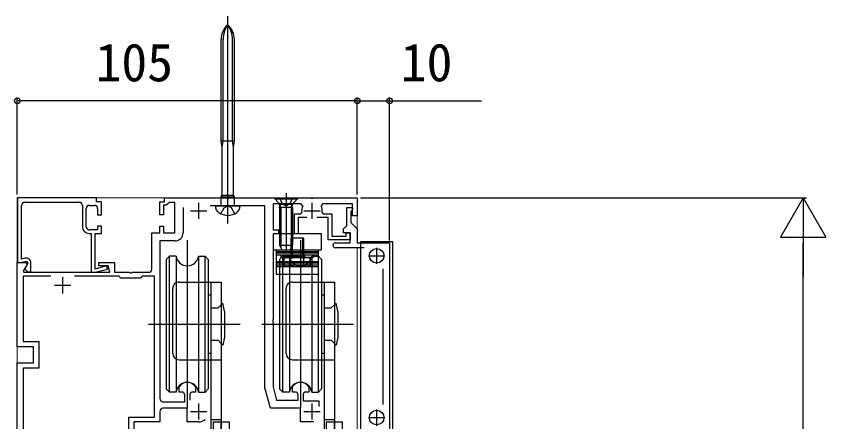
# Model space of a CAD drawing. Units: millimetres, scale not verified. Extents: x -700 to 700, y -1043 to 1038.
# Drawn here: x -490.4 to -240.2, y 627.5 to 752.9 of the extents above; entities that cross this region are included whole.
import ezdxf
from ezdxf.enums import TextEntityAlignment as Align

# ---------------------------------------------------------------- set-up
doc = ezdxf.new("R2010")
doc.units = ezdxf.units.MM
doc.header["$LTSCALE"] = 6
for name, color, linetype in [('0-2_YKK_11', 7, 'Continuous'), ('0-5_YKK_13', 4, 'Continuous'), ('0-7_YKK_D', 6, 'Continuous')]:
    doc.layers.add(name, color=color, linetype=linetype)
doc.layers.add('0-4_YKK_12', color=2, linetype='Continuous', lineweight=18)
doc.styles.add('ＭＳ ゴシック', font='')
doc.styles.get('ＭＳ ゴシック').set_extended_font_data('MS Gothic')

msp = doc.modelspace()

# ---------------------------------------------------------------- linework, layer by layer
at = {"layer": '0-2_YKK_11'}
for p, q in [((-487.7, 695.4), (-470.9, 695.4)), ((-469.9, 694.4), (-469.9, 687.8)), ((-468.7, 687.8), (-468.7, 693.4)), ((-467.7, 694.4), (-466.2, 694.4)), ((-438.8, 693.7), (-438.8, 685.9)), ((-434, 695.2), (-434, 690.2)), ((-399, 695.2), (-399, 690.2)), ((-436.5, 692.7), (-431.5, 692.7)), ((-401.5, 692.7), (-396.5, 692.7)), ((-382.816, 681.3), (-391.75, 681.3)), ((-379, 681.3), (-379, 676.3)), ((-381.5, 678.8), (-376.5, 678.8)), ((-377, 632.879), (-377, 674.824)), ((-476, 672.2), (-476, 667.2)), ((-478.5, 669.7), (-473.5, 669.7)), ((-436.75, 635.7), (-436.75, 634.2)), ((-434, 633.2), (-434, 628.2)), ((-399, 633.2), (-399, 628.2)), ((-436.5, 630.7), (-431.5, 630.7)), ((-401.5, 630.7), (-396.5, 630.7)), ((-379, 631.3), (-379, 626.3)), ((-381.5, 628.8), (-376.5, 628.8))]:
    msp.add_line(p, q, dxfattribs=at)
for points in [[(-465.5, 696.7), (-489.9, 696.7), (-489.9, 676.7), (-488.9, 676.7), (-487.215, 677.151), (-486.734, 676.525), (-487.719, 674.819), (-486.8, 673.9), (-485.8, 673.9), (-485.8, 676.611)], [(-465.2, 693.4), (-465.2, 691.5), (-464, 691.5), (-464, 695.5), (-465.5, 695.5), (-465.5, 696.7)], [(-448.5, 674.7), (-448.5, 685.9), (-446, 685.9), (-446, 688), (-444.8, 688), (-444.8, 685.9), (-441.3, 685.9), (-441.3, 695.3), (-443, 695.3), (-443.49, 694.9), (-443.98, 694.5), (-444.8, 694.5), (-444.8, 691.5), (-446, 691.5), (-446, 695.5), (-444.5, 695.5), (-444.5, 696.7), (-425.458, 696.7), (-425.275, 696.58), (-424.725, 696.58), (-424.542, 696.7), (-407.458, 696.7), (-407.275, 696.58), (-406.725, 696.58), (-406.542, 696.7), (-399.458, 696.7), (-399.275, 696.58), (-398.725, 696.58), (-398.542, 696.7), (-385, 696.7), (-385, 691.2), (-386.5, 691.2), (-386.5, 694.9), (-395.714, 694.9), (-396.158, 694.17)], [(-487.688, 678.06), (-488.7, 677.789), (-488.7, 694.4)], [(-398.398, 627.5), (-402.5, 627.5), (-402.5, 631.7), (-411.812, 631.7), (-413.5, 638), (-413.5, 694.2), (-430.438, 694.2)], [(-401.842, 694.17), (-402.286, 694.9), (-411, 694.9), (-411, 686.8), (-409.3, 686.8), (-409.3, 685.6), (-411, 685.6), (-411, 659.158), (-411.12, 658.975), (-411.12, 658.425), (-411, 658.242), (-411, 638.329), (-409.894, 634.2), (-403.25, 634.2), (-403.25, 635.7)], [(-391.75, 682.8), (-387.2, 682.8), (-387.2, 685.9), (-389.2, 685.9), (-389.2, 687.1), (-388.2, 688.1), (-388.2, 693.7), (-386.5, 693.7), (-386.5, 693), (-386.8, 692.7), (-387, 692.5), (-387, 689.1), (-385, 687.1), (-385, 682.8), (-375, 682.8), (-375, 524.2)], [(-400.55, 690.6), (-403.2, 690.6), (-403.2, 685.6), (-404.4, 685.6), (-404.4, 691.8), (-402.448, 691.8), (-402.153, 692.151)], [(-395.847, 692.151), (-395.552, 691.8), (-392.8, 691.8), (-392.8, 684.9), (-388.4, 684.9), (-388.4, 685.9), (-387.2, 685.9), (-387.2, 683.7), (-394, 683.7), (-394, 690.6), (-397.45, 690.6)], [(-467.8, 685.7), (-467.2, 685.7), (-467.2, 673.7), (-465.966, 673.7), (-462.171, 674.717), (-462.429, 675.683), (-466, 674.726), (-466, 685.7), (-464, 685.7), (-464, 688), (-465.2, 688), (-465.2, 686.8), (-467.7, 686.8)], [(-441.3, 683.4), (-446, 683.4), (-446, 634.7)], [(-490, 521.7), (-490, 645.7), (-485, 645.7), (-485, 650.7), (-490, 650.7), (-490, 676.7), (-487.289, 676.7), (-486.961, 676.133), (-488.17, 674.04), (-487.973, 673.7), (-461.4, 673.7), (-461.936, 675.7), (-464.8, 675.7), (-464.8, 676.7), (-460, 676.7), (-460, 673.7), (-455.458, 673.7), (-455.275, 673.58), (-454.725, 673.58), (-454.542, 673.7), (-449.5, 673.7)], [(-479.633, 672.5), (-488.2, 672.5), (-488.2, 652.3), (-483.4, 652.3), (-483.4, 644.1), (-488.2, 644.1), (-488.2, 593.9), (-455.6, 593.9), (-455.6, 628.9), (-447.6, 628.9), (-447.6, 672.5), (-451.4, 672.5), (-452, 671.9), (-458, 671.9), (-458.6, 672.5), (-472.367, 672.5)], [(-439.25, 636.7), (-440, 636.7), (-440, 638.265), (-439.944, 638.439)], [(-435.056, 638.439), (-435, 638.265), (-435, 636.7), (-435.75, 636.7)], [(-404.25, 636.7), (-405, 636.7), (-405, 638.265), (-404.944, 638.439)], [(-400.056, 638.439), (-400, 638.265), (-400, 636.7), (-400.75, 636.7)], [(-445, 633.7), (-438.25, 633.7), (-438.25, 635.7)], [(-401.75, 635.7), (-401.75, 634), (-396.9, 634), (-396.9, 632.25)], [(-446, 630.7), (-446, 627.5), (-454, 627.5), (-454, 527.2)], [(-434, 627.5), (-437.5, 627.5), (-437.5, 631.7), (-445, 631.7)]]:
    msp.add_lwpolyline(points, dxfattribs=at)
for centre, radius, start, end in [((-487.7, 694.4), 1, 90.00001, 179.99999), ((-470.9, 694.4), 1, 0.00001, 89.99999), ((-467.7, 693.4), 1, 90.00001, 179.99999), ((-466.2, 693.4), 1, 0.00001, 89.99999), ((-399, 692.7), 3.2, 152.64777, 189.87089), ((-399, 692.7), 3.2, 350.12911, 27.35223), ((-467.8, 687.8), 2.1, 180.00001, 269.99999), ((-467.7, 687.8), 1, 180.00001, 269.99999), ((-441.3, 685.9), 2.5, 270.00001, 359.99999), ((-391.75, 682.05), 0.75, 89.99999, 270.00001), ((-487.3, 676.611), 1.5, 0.00001, 105.00003), ((-449.5, 674.7), 1, 270.00001, 359.99999), ((-437.5, 636.7), 3, 35.43096, 144.56904), ((-402.5, 636.7), 3, 35.43096, 144.56904), ((-439.25, 635.7), 1, 0.00001, 89.99999), ((-435.75, 635.7), 1, 90.00001, 179.99999), ((-404.25, 635.7), 1, 0.00001, 89.99999), ((-400.75, 635.7), 1, 90.00001, 179.99999), ((-445, 634.7), 1, 180.00001, 269.99999), ((-445, 630.7), 1, 90.00001, 179.99999), ((-434, 630.7), 3.2, 270.00001, 308.36652)]:
    msp.add_arc(centre, radius, start, end, dxfattribs=at)
at = {"layer": '0-4_YKK_12'}
msp.add_line((-385, 681.3), (-385, 497.698), dxfattribs=at)
msp.add_lwpolyline([(-490, 400.2), (-490, 696.7), (-385, 696.7), (-385, 683.1)], dxfattribs=at)
at = {"layer": '0-5_YKK_13'}
for p, q in [((-425, 688.825), (-425, 752.858)), ((-427.05, 714.2), (-427.05, 745.684)), ((-426.45, 714.2), (-426.45, 745.684)), ((-423.55, 714.2), (-423.55, 745.684)), ((-422.95, 714.2), (-422.95, 745.684)), ((-422.95, 714.2), (-427.05, 714.2)), ((-426.75, 712.4), (-427.05, 714.2)), ((-426.75, 712.4), (-426.45, 714.2)), ((-423.25, 712.4), (-423.55, 714.2)), ((-423.25, 712.4), (-422.95, 714.2)), ((-426.75, 697.52), (-426.75, 712.4)), ((-423.25, 697.52), (-423.25, 712.4)), ((-407, 698.2), (-407, 680.212)), ((-427.05, 697), (-422.95, 697)), ((-427.05, 694.5), (-427.05, 697)), ((-422.95, 697), (-423.25, 697.52)), ((-422.95, 694.5), (-422.95, 697)), ((-410.5, 696.7), (-403.5, 696.7)), ((-410.5, 696.7), (-410.5, 696.45)), ((-410.5, 696.45), (-409.07, 695.02)), ((-410.5, 696.45), (-403.5, 696.45)), ((-404.95, 696.7), (-405.855, 694.885)), ((-428.8, 694.2), (-428.8, 694.151)), ((-428.8, 694.2), (-421.2, 694.2)), ((-421.2, 694.151), (-421.2, 694.2)), ((-409, 693.7), (-409, 682.1)), ((-405.125, 694.7), (-408.875, 694.7)), ((-408.621, 693.7), (-408.86, 694.65)), ((-408.621, 693.7), (-408.621, 681.342)), ((-405.855, 694.885), (-407, 694.276)), ((-405.379, 693.7), (-405.14, 694.65)), ((-405.379, 693.7), (-405.379, 681.342)), ((-405, 693.7), (-405.14, 694.261)), ((-405, 693.7), (-405, 682.1)), ((-437.5, 683.674), (-437.5, 631.7)), ((-405.5, 684.3), (-405.5, 678.958)), ((-405.12, 684.3), (-405.12, 678.68)), ((-402.5, 683.674), (-402.5, 631.7)), ((-401.88, 684.3), (-401.88, 678.68)), ((-410, 680.6), (-397, 680.6)), ((-410, 680.6), (-410, 673.1)), ((-409, 682.1), (-405, 682.1)), ((-409, 682.1), (-408.3, 680.7)), ((-408.3, 680.7), (-405.7, 680.7)), ((-405.7, 680.7), (-405, 682.1)), ((-397, 673.1), (-397, 680.6)), ((-443, 678.7), (-444, 677.7)), ((-443, 636.7), (-443, 678.7)), ((-440.964, 678.7), (-443, 678.7)), ((-440.964, 678.7), (-440.964, 670.452)), ((-434.036, 678.7), (-432, 678.7)), ((-434.036, 678.7), (-434.036, 670.7)), ((-432, 678.7), (-431, 677.7)), ((-432, 670.7), (-432, 678.7)), ((-410, 680.1), (-397, 680.1)), ((-397, 679.6), (-410, 679.6)), ((-410, 679.101), (-397, 679.101)), ((-408, 678.7), (-409, 677.7)), ((-408, 636.7), (-408, 678.7)), ((-405.964, 678.7), (-408, 678.7)), ((-407, 678.3), (-407.541, 677.987)), ((-407.541, 675.813), (-407.541, 677.987)), ((-407, 678.3), (-400, 678.3)), ((-405.964, 678.7), (-405.964, 670.452)), ((-405.75, 679.1), (-405.75, 678.3)), ((-405.521, 675.813), (-405.521, 677.987)), ((-405.5, 680.238), (-405.5, 678.5)), ((-405.5, 678.68), (-401.5, 678.68)), ((-405.12, 678.68), (-405.5, 678.3)), ((-401.88, 678.68), (-401.5, 678.3)), ((-401.479, 675.813), (-401.479, 677.987)), ((-401.25, 679.1), (-401.25, 678.3)), ((-400, 678.3), (-399.459, 677.987)), ((-399.459, 675.813), (-399.459, 677.987)), ((-399.036, 678.7), (-397, 678.7)), ((-399.036, 678.7), (-399.036, 670.7)), ((-397, 678.7), (-396, 677.7)), ((-397, 670.7), (-397, 678.7)), ((-444, 677.7), (-444, 637.7)), ((-431, 677.7), (-431, 670.7)), ((-410, 677.012), (-397, 677.012)), ((-397, 676.579), (-410, 676.579)), ((-410, 675.964), (-397, 675.964)), ((-397, 675.349), (-410, 675.349)), ((-409, 677.7), (-409, 637.7)), ((-407, 675.5), (-407.541, 675.813)), ((-407, 675.5), (-400, 675.5)), ((-406.25, 675.5), (-406.25, 676)), ((-406.25, 676), (-400.75, 676)), ((-400.75, 675.5), (-400.75, 676)), ((-400, 675.5), (-399.459, 675.813)), ((-396, 677.7), (-396, 670.7)), ((-410, 673.1), (-397, 673.1)), ((-440.964, 670.452), (-440.964, 646.948)), ((-440, 670.7), (-427, 670.7)), ((-434.036, 670.7), (-434.036, 646.7)), ((-432, 646.7), (-432, 670.7)), ((-431, 670.7), (-431, 646.7)), ((-430.2, 670.7), (-430.2, 646.7)), ((-427, 670.7), (-427, 609.9)), ((-405.964, 670.452), (-405.964, 646.948)), ((-405, 670.7), (-392, 670.7)), ((-399.036, 670.7), (-399.036, 646.7)), ((-397, 646.7), (-397, 670.7)), ((-396, 670.7), (-396, 646.7)), ((-395.2, 670.7), (-395.2, 646.7)), ((-392, 670.7), (-392, 609.9)), ((-442, 648.7), (-442, 668.7)), ((-407, 648.7), (-407, 668.7)), ((-431, 666.7), (-430.2, 666.7)), ((-396, 666.7), (-395.2, 666.7)), ((-427, 663.7), (-428, 662.7)), ((-426.5, 664.2), (-427, 663.7)), ((-426, 661.7), (-426.5, 664.2)), ((-392, 663.7), (-393, 662.7)), ((-391.5, 664.2), (-392, 663.7)), ((-391, 661.7), (-391.5, 664.2)), ((-430.2, 662.7), (-428, 662.7)), ((-395.2, 662.7), (-393, 662.7)), ((-449.45, 657.7), (-421.178, 657.7)), ((-414.45, 657.7), (-386.178, 657.7)), ((-430.2, 652.7), (-428, 652.7)), ((-427, 651.7), (-428, 652.7)), ((-426.5, 651.2), (-427, 651.7)), ((-395.2, 652.7), (-393, 652.7)), ((-392, 651.7), (-393, 652.7)), ((-391.5, 651.2), (-392, 651.7)), ((-431, 648.7), (-430.2, 648.7)), ((-396, 648.7), (-395.2, 648.7)), ((-440.964, 646.948), (-440.964, 636.7)), ((-440, 646.7), (-427, 646.7)), ((-434.036, 646.7), (-434.036, 636.7)), ((-432, 636.7), (-432, 646.7)), ((-431, 646.7), (-431, 637.7)), ((-430.2, 646.7), (-430.2, 609.9)), ((-405.964, 646.948), (-405.964, 636.7)), ((-405, 646.7), (-392, 646.7)), ((-399.036, 646.7), (-399.036, 636.7)), ((-397, 636.7), (-397, 646.7)), ((-396, 646.7), (-396, 637.7)), ((-395.2, 646.7), (-395.2, 609.9)), ((-443, 636.7), (-444, 637.7)), ((-440.964, 636.7), (-443, 636.7)), ((-434.036, 636.7), (-432, 636.7)), ((-432, 636.7), (-431, 637.7)), ((-408, 636.7), (-409, 637.7)), ((-405.964, 636.7), (-408, 636.7)), ((-399.036, 636.7), (-397, 636.7)), ((-397, 636.7), (-396, 637.7)), ((-430.2, 628.2), (-427, 628.2)), ((-395.2, 628.2), (-392, 628.2)), ((-429.55, 627.5), (-429.55, 610.5)), ((-429.55, 627.5), (-424.5, 627.5)), ((-427.05, 627.5), (-427.05, 610.5)), ((-427, 610.5), (-427, 627.5)), ((-394.55, 627.5), (-394.55, 610.5)), ((-394.55, 627.5), (-389.5, 627.5)), ((-392.05, 627.5), (-392.05, 610.5)), ((-392, 610.5), (-392, 627.5))]:
    msp.add_line(p, q, dxfattribs=at)
for points in [[(-427.05, 697), (-426.75, 697.52), (-423.25, 697.52)], [(-409.05, 696.7), (-408.145, 694.885), (-407, 694.276)], [(-403.5, 696.7), (-403.5, 696.45), (-404.93, 695.02)], [(-427.15, 691.808), (-426.145, 693.659), (-425, 694.268)], [(-422.85, 691.808), (-423.855, 693.659), (-425, 694.268)], [(-405, 693.7), (-409, 693.7), (-408.86, 694.261)], [(-401.5, 678.5), (-401.5, 684.3), (-405.5, 684.3)], [(-426, 661.7), (-426, 653.7), (-426.5, 651.2)], [(-391, 661.7), (-391, 653.7), (-391.5, 651.2)], [(-429.55, 610.5), (-424.5, 610.5), (-424.5, 627.5)], [(-394.55, 610.5), (-389.5, 610.5), (-389.5, 627.5)]]:
    msp.add_lwpolyline(points, dxfattribs=at)
for points in [[(-396, 685.6), (-411, 685.6), (-411, 680.6), (-396, 680.6)], [(-374, 523.1), (-374, 683.1), (-384, 683.1), (-384, 523.1)], [(-408.5, 679.1), (-398.5, 679.1), (-398.5, 678.3), (-408.5, 678.3)]]:
    msp.add_lwpolyline(points, close=True, dxfattribs=at)
for centre in [(-379, 678.8), (-379, 628.8)]:
    msp.add_circle(centre, 2.25, dxfattribs=at)
for centre, radius, start, end in [((-421.05, 745.684), 6, 131.17289, 180), ((-418.691, 745.684), 7.759, 144.40102, 180), ((-428.95, 745.684), 6, 0, 48.82711), ((-431.309, 745.684), 7.759, 0, 35.59898), ((-426.4, 694.151), 2.4, 180, 234.31467), ((-427.35, 694.5), 0.3, 270, 0), ((-422.65, 694.5), 0.3, 180, 270), ((-423.6, 694.151), 2.4, 305.68533, 0), ((-409.636, 694.455), 0.8, 345.96376, 45), ((-404.364, 694.455), 0.8, 135, 194.03624), ((-425, 696.1), 4.8, 234.31467, 305.68533), ((-437.5, 679.2), 3.5, 188.21321, 351.78679), ((-406.531, 676.511), 1.789, 55.61575, 124.38425), ((-402.5, 679.2), 3.5, 188.21321, 351.78679), ((-405.7, 678.5), 0.2, 270, 0), ((-403.5, 671.613), 6.687, 72.41205, 107.58795), ((-401.3, 678.5), 0.2, 180, 270), ((-400.469, 676.511), 1.789, 55.61575, 124.38425), ((-406.531, 677.289), 1.789, 235.61575, 304.38425), ((-403.5, 682.187), 6.687, 252.41205, 287.58795), ((-400.469, 677.289), 1.789, 235.61575, 304.38425), ((-440, 668.7), 2, 90, 180.0001), ((-405, 668.7), 2, 90, 180.0001), ((-440, 648.7), 2, 180.0001, 270), ((-405, 648.7), 2, 180.0001, 270), ((-437.5, 636.2), 3.5, 8.21321, 171.78679), ((-402.5, 636.2), 3.5, 8.21321, 171.78679)]:
    msp.add_arc(centre, radius, start, end, dxfattribs=at)
at = {"layer": '0-7_YKK_D'}
for p, q in [((-490, 697.7), (-490, 727.7)), ((-385, 726.7), (-490, 726.7)), ((-385, 697.7), (-385, 727.7)), ((-385, 697.7), (-385, 727.7)), ((-375, 683.5), (-375, 727.7)), ((-384, 696.7), (-246.25, 696.7)), ((-247.25, 696.7), (-254.25, 684.576)), ((-247.25, 696.7), (-240.25, 684.576)), ((-247.25, 696.7), (-247.25, 672.451)), ((-254.25, 684.576), (-240.25, 684.576)), ((-247.25, 149.7), (-247.25, 682.7))]:
    msp.add_line(p, q, dxfattribs=at)
msp.add_lwpolyline([(-385, 726.7), (-375, 726.7), (-346.6, 726.7)], dxfattribs=at)
for centre in [(-490, 726.7), (-385, 726.7), (-385, 726.7), (-375, 726.7)]:
    msp.add_circle(centre, 0.85, dxfattribs=at)

# ---------------------------------------------------------------- texts
at = {"layer": '0-7_YKK_D', "style": 'ＭＳ ゴシック'}
for s, p in [('105', (-465.844, 729.2)), ('10', (-371.555, 729.2))]:
    msp.add_text(s, height=11.73, dxfattribs=at).set_placement(p, align=Align.BOTTOM_LEFT)

doc.saveas('drawing.dxf')
